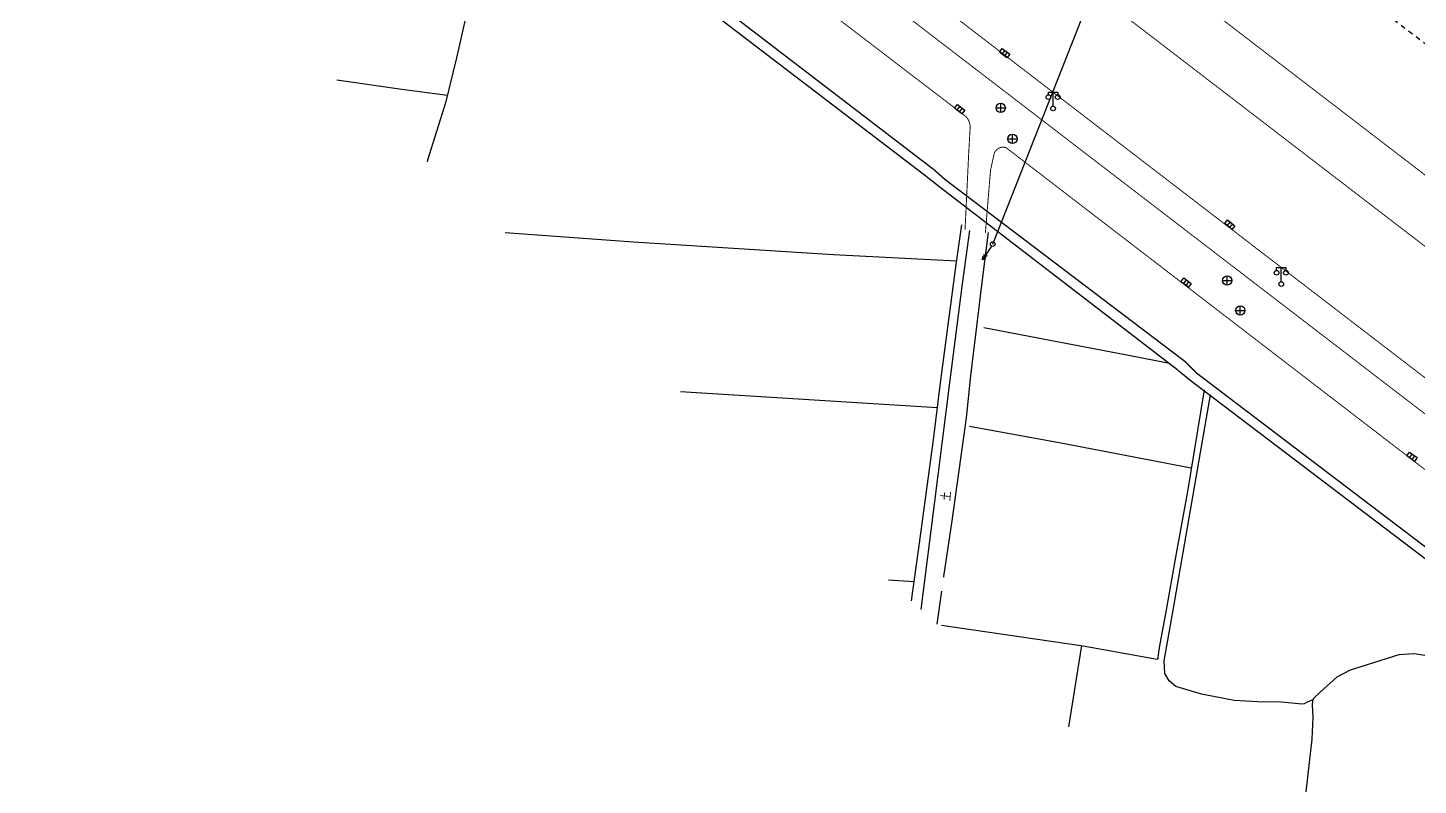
# Model space of a CAD drawing. Extents: x 5235 to 6165, y 11896 to 12757.
# Drawn here: x 5495.2 to 5644.3, y 12375 to 12456.2 of the extents above; entities that cross this region are included whole.
import ezdxf
from ezdxf.enums import TextEntityAlignment as Align

# ---------------------------------------------------------------- set-up
doc = ezdxf.new("R2010")
doc.units = 0
doc.header["$LTSCALE"] = 0.5
doc.linetypes.add('X1', pattern=[5, 4, -1])
doc.linetypes.add('X6', pattern=[2, 1, -1])
doc.layers.get('0').update_dxf_attribs({"linetype": 'CONTINUOUS'})
for name, color, linetype in [('DLDW', 11, 'CONTINUOUS'), ('DLSS', 4, 'CONTINUOUS'), ('DMTZ', 3, 'CONTINUOUS'), ('GXYZ', 2, 'CONTINUOUS'), ('SXSS', 5, 'CONTINUOUS'), ('ZJ', 7, 'CONTINUOUS')]:
    doc.layers.add(name, color=color, linetype=linetype)
doc.styles.add('HZ', font='rs.shx', dxfattribs={"width": 0.8, "bigfont": 'hztxt.shx'})
doc.linetypes.add('10421', pattern='A,2,[150,AAA.SHX,S=1,R=0,X=0,Y=1],1e-11', length=2)
doc.linetypes.add('711B', pattern='A,4,-1,4,-1,4,-1,[167,AAA.SHX,S=0.5,R=0,X=0,Y=0],1,[167,AAA.SHX,S=0.5,R=0,X=0,Y=0],6,[168,AAA.SHX,S=0.5,R=0,X=0,Y=0],1,[168,AAA.SHX,S=0.5,R=0,X=0,Y=0],-1', length=24)

# ---------------------------------------------------------------- blocks, each defined once
blk = doc.blocks.new('gc043')
for p, q in [((-1, 0), (1, 0)), ((0, -1), (0, 1))]:
    blk.add_line(p, q)
blk.add_circle((0, 0), 1)
blk = doc.blocks.new('gc041')
for p, q in [((-1, 0.5), (1, 0.5)), ((-1, -0.5), (-1, 0.5)), ((-0.33, 0.5), (-0.33, -0.5)), ((0.33, 0.5), (0.33, -0.5)), ((1, 0.5), (1, -0.5)), ((1, -0.5), (-1, -0.5))]:
    blk.add_line(p, q)
blk = doc.blocks.new('GC097')
for p, q in [((-1, 2.92), (-1, 3.52)), ((-1, 3.52), (1, 3.52)), ((0, 0.52), (0, 3.52)), ((1, 3.52), (1, 2.92))]:
    blk.add_line(p, q)
for centre in [(-1, 2.42), (0.01, 0), (1, 2.42)]:
    blk.add_circle(centre, 0.5)
blk = doc.blocks.new('gc170')
at = {"linetype": 'Continuous'}
blk.add_circle((0, 0), 0.5, dxfattribs=at)
blk = doc.blocks.new('gc013a')
at = {"linetype": 'Continuous'}
blk.add_line((0.5, 0), (4, 0), dxfattribs=at)
at = {"linetype": 'Continuous', "flags": 128}
for points in [[(2.77, 0.35), (3.38, 0), (2.77, -0.35)], [(3.39, 0.35), (4, 0), (3.39, -0.35)]]:
    blk.add_lwpolyline(points, dxfattribs=at)

msp = doc.modelspace()

# ---------------------------------------------------------------- linework, layer by layer
at = {"flags": 128}
for points in [[(5546.19, 12474.78), (5544.73, 12469.35), (5543.3, 12463.62), (5543.06, 12461.73), (5542.1, 12457.09), (5541.2, 12452.98), (5540, 12448.15), (5538.07, 12442.03), (5538.03, 12441.85)], [(5528.36, 12450.62), (5535.31, 12449.62), (5540.21, 12448.99)], [(5546.42, 12434.25), (5560.17, 12433.27), (5581.59, 12431.89), (5594.78, 12431.23)], [(5597.71, 12424.08), (5613.06, 12421.16), (5617.61, 12420.26)], [(5565.21, 12417.21), (5592.72, 12415.52)], [(5619.96, 12409.01), (5605.81, 12411.74), (5596.17, 12413.49)], [(5590.22, 12396.84), (5587.5, 12397)], [(5593.2, 12392.2), (5608.36, 12389.98), (5616.31, 12388.55)], [(5608.21, 12390), (5606.81, 12381.3)], [(5632.99, 12384.19), (5632.31, 12383.89), (5632.06, 12383.77), (5631.8, 12383.72), (5630.74, 12383.81), (5629.6, 12383.94), (5627.07, 12383.98), (5624.57, 12384.1), (5621.06, 12384.78), (5618.32, 12385.63), (5617.6, 12386.22), (5617.13, 12387.02), (5617.04, 12388.36)]]:
    msp.add_lwpolyline(points, dxfattribs=at)
at = {"layer": 'DLSS', "linetype": 'X6', "flags": 128}
msp.add_lwpolyline([(5714.28, 12401.33), (5723.07, 12394.55), (5723.28, 12394.42), (5723.5, 12394.3), (5723.66, 12394.24), (5723.9, 12394.19), (5724.31, 12394.16), (5724.56, 12394.16), (5724.75, 12394.18), (5724.84, 12394.22), (5725.02, 12394.37), (5725.27, 12394.64), (5725.47, 12394.92), (5725.6, 12395.26), (5725.65, 12395.52), (5725.64, 12395.83), (5725.56, 12396.31), (5725.47, 12396.58), (5724.96, 12397.02), (5722.67, 12398.74), (5717.81, 12402.47), (5708.02, 12410.01), (5696.53, 12418.82), (5680.31, 12431.11), (5663.59, 12444.08), (5647.77, 12456.19), (5634.26, 12466.55), (5620.79, 12477.29), (5575.97, 12511.19), (5535.58, 12542.14), (5527.97, 12548.11), (5526.24, 12549.59), (5525.06, 12550.28), (5524.79, 12550.4), (5524.43, 12550.51), (5524.23, 12550.56), (5524.07, 12550.58), (5523.94, 12550.6), (5523.84, 12550.59), (5523.64, 12550.53), (5523.39, 12550.4), (5523.27, 12550.32), (5523.1, 12550.14), (5522.93, 12549.84), (5522.86, 12549.62), (5522.84, 12549.1), (5522.88, 12548.75), (5522.93, 12548.49), (5523.1, 12548.13), (5523.3, 12547.8), (5523.47, 12547.6), (5523.97, 12547.19), (5527.33, 12544.58), (5551.2, 12526.45), (5574.5, 12508.57), (5632.23, 12464.27), (5647.76, 12452.45), (5678.71, 12428.77)], close=True, dxfattribs=at)
at = {"layer": 'DLSS', "linetype": 'Continuous', "const_width": 0.1, "flags": 128}
for points, elevation in [([(5711.52, 12381.77, 1.029139), (5715.17, 12386.63), (5518, 12537.84, 1.032998), (5514.32, 12533.04)], 521.68), ([(5705.85, 12372.02, -0.945314), (5704, 12369.59), (5504.5, 12522.6, -0.99837), (5506.4, 12525.06)], 521.57)]:
    msp.add_lwpolyline(points, format="xyb", close=True, dxfattribs=dict(at, elevation=elevation))
for points, elevation in [([(5451.98, 12519.86), (5455.23, 12523.68, -0.161495), (5469.28, 12532.34, -0.209712), (5488.47, 12528.71), (5595.65, 12446.81, -0.225928), (5596.26, 12445.61), (5596.1, 12442.76), (5595.71, 12434.56)], 523.55), ([(5597.89, 12434.23), (5598.44, 12440.94), (5598.84, 12442.75, -0.411084), (5600.12, 12443.35), (5714.79, 12355.26, -0.170379), (5723.6, 12338.9, -0.161517), (5721.3, 12321.04, -0.040479), (5717.37, 12316.52)], 522.57)]:
    msp.add_lwpolyline(points, format="xyb", dxfattribs=dict(at, elevation=elevation))
at = {"layer": 'DMTZ', "linetype": '10421', "flags": 128}
for points in [[(5598.2, 12434.26), (5597.42, 12428.34), (5596.3, 12418.91), (5595.82, 12414.39), (5594.28, 12403.36), (5593.41, 12397.39), (5593.4, 12397.34)], [(5593.18, 12395.83), (5592.67, 12392.31)], [(5663.68, 12384.3), (5652.74, 12387.24), (5650.86, 12387.55), (5646.86, 12388.65), (5643.84, 12389.12), (5642.2, 12389), (5636.98, 12387.36), (5635.55, 12386.6), (5633.83, 12385.03), (5633.08, 12384.33), (5632.96, 12384.06), (5632.92, 12383.66), (5633, 12382.33), (5632.88, 12379.98), (5632.14, 12373.4), (5631.15, 12367.31)]]:
    msp.add_lwpolyline(points, dxfattribs=at)
at = {"layer": 'GXYZ', "linetype": '711B', "flags": 128}
msp.add_lwpolyline([(5598.67, 12433.02), (5620.71, 12488.84)], dxfattribs=at)
at = {"layer": 'SXSS', "linetype": 'X1', "const_width": 0.15, "flags": 128}
for points in [[(5592.42, 12440.96), (5545.48, 12476.89)], [(5544.83, 12475.95), (5591.76, 12440.12)], [(5619.32, 12420.42), (5593.53, 12439.97)], [(5592.88, 12439.23), (5618.54, 12419.51)], [(5656.05, 12392.22), (5620.48, 12419.24)], [(5619.79, 12418.47), (5655.55, 12391.33)]]:
    msp.add_lwpolyline(points, dxfattribs=at)
at = {"layer": 'SXSS', "linetype": 'Continuous', "const_width": 0.15, "flags": 128}
for points in [[(5593.53, 12439.97), (5592.42, 12440.96)], [(5591.76, 12440.12), (5592.88, 12439.23)], [(5618.55, 12419.49), (5619.79, 12418.47)]]:
    msp.add_lwpolyline(points, dxfattribs=at)
at = {"layer": 'SXSS', "flags": 128}
for points in [[(5595.32, 12435.1), (5594.72, 12430.84), (5593.05, 12418.17), (5592.28, 12412.04), (5590.8, 12400.98), (5589.93, 12394.8)], [(5596.2, 12434.48), (5595.4, 12428.75), (5594.05, 12418.17), (5592.38, 12405.15), (5590.97, 12393.86)], [(5621.35, 12417.39), (5619.54, 12406.52), (5618.27, 12399.49), (5617.22, 12393.62), (5616.64, 12390.36), (5616.53, 12389.75), (5616.42, 12388.99), (5616.38, 12388.66), (5616.31, 12388.55)], [(5617.04, 12388.36), (5618.02, 12393.79), (5622.01, 12416.88)]]:
    msp.add_lwpolyline(points, dxfattribs=at)
at = {"layer": 'SXSS', "linetype": 'Continuous', "const_width": 0.15, "elevation": 522.31, "flags": 128}
msp.add_lwpolyline([(5620.48, 12419.24), (5619.32, 12420.42)], dxfattribs=at)

# ---------------------------------------------------------------- block references
at = {"layer": 'DLDW', "linetype": 'Continuous', "xscale": 0.5, "yscale": 0.5}
for p in [(5605.14, 12447.56, 530.85), (5629.61, 12428.74, 528.8)]:
    msp.add_blockref('GC097', p, dxfattribs=at)
at = {"layer": 'GXYZ', "linetype": 'Continuous', "xscale": 0.5, "yscale": 0.5, "zscale": 0.5}
for p, rotation in [((5599.95, 12453.48, 522.12), 323.3095137791962), ((5595.12, 12447.49, 522.03), 321.7602496316225), ((5624.09, 12435.11, 522.01), 320.4864706952978), ((5619.4, 12428.89, 521.91), 322.9822705510939), ((5643.62, 12410.23, 521.79), 324.1694859510828)]:
    msp.add_blockref('gc041', p, dxfattribs=dict(at, rotation=rotation))
at = {"layer": 'GXYZ', "linetype": 'Continuous', "xscale": 0.5, "yscale": 0.5}
for name, p in [('gc043', (5599.53, 12447.62, 522.05)), ('gc043', (5600.79, 12444.3, 521.99)), ('gc170', (5598.67, 12433.02)), ('gc043', (5623.81, 12429.12, 521.93)), ('gc043', (5625.22, 12425.91, 521.89))]:
    msp.add_blockref(name, p, dxfattribs=at)
at = {"layer": 'GXYZ', "linetype": 'Continuous', "xscale": 0.5, "yscale": 0.5, "rotation": 237.1528762688228}
msp.add_blockref('gc013a', (5598.67, 12433.02), dxfattribs=at)

# ---------------------------------------------------------------- texts
at = {"layer": 'ZJ', "style": 'HZ'}
msp.add_text('土', height=1, rotation=85.2329, dxfattribs=at).set_placement((5593.62, 12406.02), align=Align.MIDDLE)

doc.saveas('drawing.dxf')
